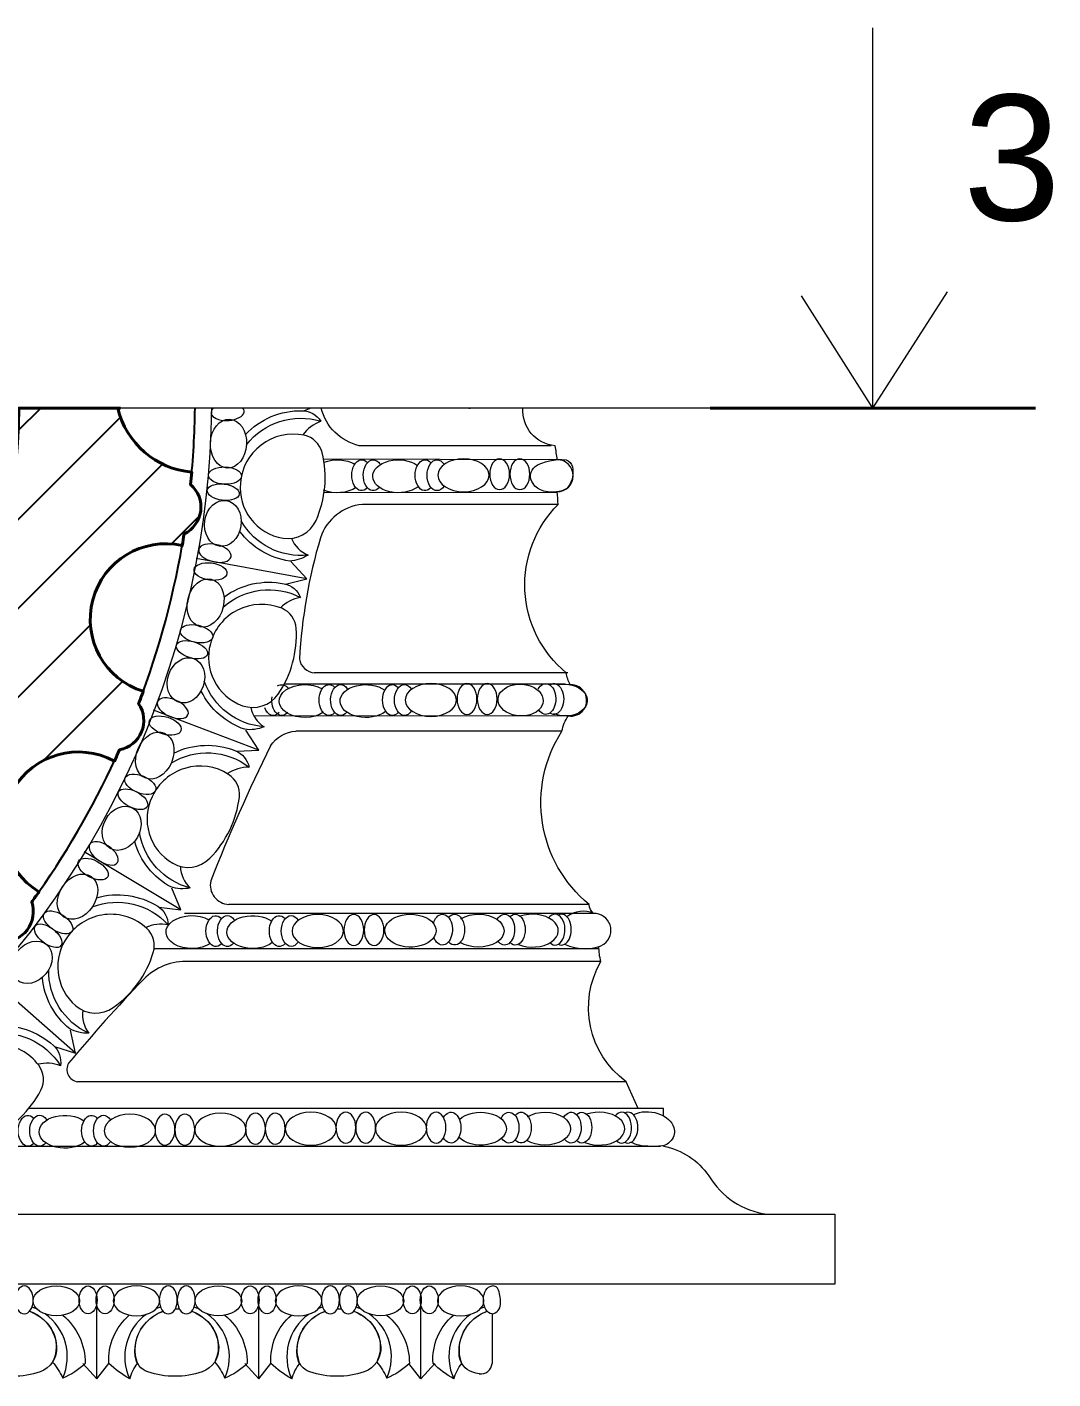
# Model space of a CAD drawing. Header units: millimetres. Extents: x 542654 to 551203, y 315718 to 321804.
# Drawn here: x 549267.4 to 549573.8, y 320401.6 to 320805.3 of the extents above; entities that cross this region are included whole.
import ezdxf

# ---------------------------------------------------------------- set-up
doc = ezdxf.new("R2010")
doc.units = ezdxf.units.MM
doc.linetypes.add('ACAD_ISO04W100', pattern=[30, 24, -3, 0, -3])
doc.layers.add('cad-block.com', color=250, linetype='Continuous')
doc.styles.get("Standard").update_dxf_attribs({"font": 'arial.ttf'})

msp = doc.modelspace()

# ---------------------------------------------------------------- hatches: boundary and pattern name
at = {"layer": 'cad-block.com', "true_color": 0x000000}
h = msp.add_hatch(dxfattribs=at)
h.set_pattern_fill('ANSI31', color=18, scale=150, style=0)
h.set_pattern_definition([(44.99999999999999, (-1130289.92819479, -83054.89975470159), (-13.25825214724777, 13.25825214724777), [])])
edge = h.paths.add_edge_path()
edge.add_line((549295.3502394432, 320691.5106262274), (549265.0349597755, 320691.5106262274))
edge.add_arc((549059.9646969392, 320694.8956410044), 205.098198492298, 269.99938147343465, 359.05432681606516, ccw=False)
edge.add_arc((549059.9602687354, 320694.8956410047), 205.0981984923021, 180, 270.00061852666295, ccw=False)
edge.add_arc((549059.9602687354, 320694.8956410051), 205.0981984919636, 89.99938147333711, 180.0000000000975, ccw=False)
edge.add_arc((549059.9646969378, 320694.8956410051), 205.0981984919529, 89.13139925986889, 90.00061852617512, ccw=False)
edge.add_line((549063.0738547991, 320899.9702717179), (549063.0738547991, 320930.2460656911))
edge.add_arc((549059.9602703311, 320952.5678236369), 22.5378633865556, 270, 277.94075400922486, ccw=False)
edge.add_arc((549059.9602703311, 320952.5678236369), 22.53786338653299, 182.5065500488923, 270, ccw=False)
edge.add_arc((549059.960270233, 320694.8956421185), 257.6721815134787, 95.01310009446473, 95.84570678451092)
edge.add_arc((549026.9769038995, 320945.4118236154), 8.902075436739691, 40.79360237167856, 154.2074251742295)
edge.add_arc((549059.9602026441, 320694.896052318), 257.6717657870512, 99.15532044960189, 99.93082050326147)
edge.add_arc((548993.5240947681, 320943.8049812905), 22.53786338807205, -162.6736691565967, 12.562441612312512, ccw=False)
edge.add_arc((549059.9602702291, 320694.8956415018), 257.6721821206606, 109.9579529468539, 110.8457065872288)
edge.add_arc((548963.2624264631, 320928.3389676984), 8.90207626530273, 55.79360504823717, 169.2074222942567)
edge.add_arc((549059.951445596, 320694.9151472888), 257.6507731298541, 114.1553052169651, 114.903976463756)
edge.add_arc((548931.3856592408, 320918.3526793521), 22.53786338786781, -147.23597142888912, 27.067224660372574, ccw=False)
edge.add_arc((549059.9602440856, 320694.8956778331), 257.6721373788566, 124.9273256208859, 125.845706625749)
edge.add_arc((548906.1377467347, 320895.357335625), 8.90207626544567, 70.79360505078945, 184.2074222946392)
edge.add_arc((549059.9603323663, 320694.8955654978), 257.6722803167949, 129.1553208344293, 129.9719295723273)
edge.add_arc((548877.8061282537, 320877.1449941859), 22.53786338803598, -132.50839783938852, 42.478457488995275, ccw=False)
edge.add_arc((549059.9603172013, 320694.895602719), 257.6722430915866, 139.9981299854052, 140.8457065329401)
edge.add_arc((548859.4958177847, 320848.7145703535), 8.90207626506134, 85.79360504758253, 199.2074222969938)
edge.add_arc((549059.9483936958, 320694.9041554375), 257.657569309404, 144.1553089525024, 144.9881878688959)
edge.add_arc((548837.1548503542, 320823.5095043951), 22.5378634081106, -118.52905506286521, 58.537889106907016, ccw=False)
edge.add_arc((549059.9602659917, 320694.8956431863), 257.6721776833925, 155.0206835545508, 155.8457065966128)
edge.add_arc((548826.5152099938, 320791.5892992553), 8.902076265433163, 100.7936050484336, 214.2074222933218)
edge.add_arc((549059.9602709402, 320694.895640933), 257.6721831218728, 159.1553207616352, 160.038397984689)
edge.add_arc((548811.0670050352, 320761.3439772318), 22.53786341597088, -102.59739950892299, 72.70155670909872, ccw=False)
edge.add_arc((549059.3028025426, 320695.0061855168), 257.0055016575831, 170.0647475199777, 170.846718208902)
edge.add_arc((548809.4434967518, 320727.8745152298), 8.902075714178846, 115.7936033535497, 229.2074239862133)
edge.add_arc((549059.9602722527, 320694.8956409743), 257.6721844003948, 174.1553206907866, 174.9868998939646)
edge.add_arc((548801.3098420047, 320692.9217979315), 24.56876146915646, 4.608082949052516, 85.41516163115381, ccw=False)
edge.add_arc((548801.3098420047, 320696.8694840778), 24.56876146916632, 274.58483836883, 355.3919170507445, ccw=False)
edge.add_arc((549059.9602722527, 320694.8956410349), 257.6721844003947, 185.0131001060354, 185.8446793092134)
edge.add_arc((548809.4434967518, 320661.9167667794), 8.902075714209039, 130.7925760137867, 244.2063966464503)
edge.add_arc((549059.3028025426, 320694.7850964924), 257.0055016575824, 189.1532817910979, 189.9352524800223)
edge.add_arc((548811.0670050352, 320628.4473047774), 22.5378634160599, -72.70155670909872, 102.59739950892288, ccw=False)
edge.add_arc((549059.9602709402, 320694.8956410762), 257.6721831218734, 199.961602015311, 200.8446792383648)
edge.add_arc((548826.5152099938, 320598.2019827539), 8.902076265382094, 145.7925777066781, 259.2063949515664)
edge.add_arc((549059.9602659917, 320694.8956388229), 257.6721776833921, 204.1542934033872, 204.9793164454492)
edge.add_arc((548837.1548503542, 320566.2817776141), 22.53786340817902, -58.537889106907016, 118.5290550628653, ccw=False)
edge.add_arc((549059.9483936958, 320694.8871265717), 257.6575693094043, 215.0118121311041, 215.8446910474976)
edge.add_arc((548859.4958177847, 320541.0767116557), 8.902076264964093, 160.7925777030062, 274.2063949524175)
edge.add_arc((549059.9603172013, 320694.8956792902), 257.6722430915839, 219.1542934670599, 220.0018700145948)
edge.add_arc((548877.8061282537, 320512.6462878233), 22.53786338803818, -42.47845748899522, 132.5083978393885, ccw=False)
edge.add_arc((549059.9603323663, 320694.8957165114), 257.672280316796, 230.0280704276727, 230.8446791655706)
edge.add_arc((548906.1377467347, 320494.4339463842), 8.902076265361798, 175.7925777053608, 289.2063949492106)
edge.add_arc((549059.9602440856, 320694.8956041761), 257.6721373788604, 234.154293374251, 235.072674379114)
edge.add_arc((548931.3856592408, 320471.4386026571), 22.53786338804687, -27.067224660372517, 147.2359714288891, ccw=False)
edge.add_arc((549059.951445596, 320694.8761347205), 257.6507731298516, 245.096023536244, 245.8446947830348)
edge.add_arc((548963.2624264631, 320461.4523143108), 8.902076265412523, 190.7925777057433, 304.2063949517628)
edge.add_arc((549059.9602702291, 320694.8956405075), 257.6721821206631, 249.1542934127712, 250.0420470531461)
edge.add_arc((548993.5240947681, 320445.9863007187), 22.53786338800109, -12.562441612312512, 162.6736691565967, ccw=False)
edge.add_arc((549059.9602026441, 320694.8952296912), 257.6717657870494, 260.0691794967385, 260.8446795503981)
edge.add_arc((549026.9769038995, 320444.3794583938), 8.902075436528206, 205.7925748257705, 319.2063976283214)
edge.add_arc((549059.960270233, 320694.8956398907), 257.6721815134792, 264.154293215489, 264.9868999055353)
edge.add_arc((549059.9602703311, 320437.2234583723), 22.53786338656067, 90, 177.4934499511077, ccw=False)
edge.add_arc((549059.9602703311, 320437.2234583723), 22.53786338653299, 2.5065500488922225, 90, ccw=False)
edge.add_arc((549059.9602704293, 320694.8956398907), 257.6721815134787, 275.0131000944647, 275.8457067845109)
edge.add_arc((549092.9436367628, 320444.3794583938), 8.902075436739691, 220.7936023716786, 334.2074251742295)
edge.add_arc((549059.9603380181, 320694.8952296912), 257.6717657870512, 279.1553204496019, 279.9308205032615)
edge.add_arc((549126.3964458941, 320445.9863007187), 22.53786338807205, 17.32633084340341, 192.5624416123124, ccw=False)
edge.add_arc((549059.9602704331, 320694.8956405075), 257.6721821206606, 289.9579529468539, 290.8457065872288)
edge.add_arc((549156.6581141992, 320461.4523143108), 8.90207626530273, 235.7936050482372, 349.2074222942567)
edge.add_arc((549059.9690950663, 320694.8761347205), 257.6507731298541, 294.1553052169652, 294.903976463756)
edge.add_arc((549188.5348814215, 320471.4386026571), 22.53786338786781, 32.764028571110885, 207.0672246603726, ccw=False)
edge.add_arc((549059.9602965766, 320694.8956041761), 257.6721373788566, 304.927325620886, 305.845706625749)
edge.add_arc((549213.7827939276, 320494.4339463842), 8.90207626544567, 250.7936050507894, 364.2074222946392)
edge.add_arc((549059.960208296, 320694.8957165114), 257.6722803167949, 309.1553208344293, 309.9719295723273)
edge.add_arc((549242.1144124086, 320512.6462878233), 22.53786338803598, 47.49160216061148, 222.4784574889952, ccw=False)
edge.add_arc((549059.9602234609, 320694.8956792902), 257.6722430915866, 319.9981299854052, 320.8457065329401)
edge.add_arc((549260.4247228776, 320541.0767116557), 8.90207626506134, 265.7936050475825, 379.2074222969937)
edge.add_arc((549059.9721469665, 320694.8871265717), 257.657569309404, 324.1553089525024, 324.9881878688959)
edge.add_arc((549282.7656903081, 320566.2817776141), 22.5378634081106, 61.470944937134675, 238.53788910690702, ccw=False)
edge.add_arc((549059.9602746705, 320694.8956388229), 257.6721776833925, 335.0206835545508, 335.8457065966128)
edge.add_arc((549293.4053306684, 320598.2019827539), 8.902076265433163, 280.7936050484336, 394.2074222933219)
edge.add_arc((549059.960269722, 320694.8956410762), 257.6721831218728, 339.1553207616352, 340.038397984689)
edge.add_arc((549308.853535627, 320628.4473047774), 22.53786341597088, 77.40260049107712, 252.7015567090987, ccw=False)
edge.add_arc((549060.6177381197, 320694.7850964924), 257.0055016575831, 350.0647475199777, 350.8467182089021)
edge.add_arc((549310.4770439104, 320661.9167667794), 8.902075714178846, 295.7936033535498, 409.2074239862133)
edge.add_arc((549059.9602684096, 320694.8956410349), 257.6721844003948, 354.1553206907866, 354.9868998939645)
edge.add_arc((549318.7087217714, 320697.0672663772), 24.77388174687306, 192.9613831981066, 265.2257478343733, ccw=False)

# ---------------------------------------------------------------- linework, layer by layer
at = {"layer": 'cad-block.com', "color": 18, "lineweight": 15, "true_color": 0x000000}
for points in [[(549519.9633866485, 320691.5106262274), (549519.9633866485, 320805.0584858769)], [(549519.9633866485, 320691.5106262274), (549542.2775069926, 320726.1489856887)], [(549519.9633866485, 320691.5106262274), (549498.7041078606, 320724.9634898153)], [(549415.5351162676, 320691.5106262274), (549295.3502394432, 320691.5106262274)], [(549350.0645962204, 320690.676406049), (549351.9603012007, 320691.5106262274)], [(549423.9770672482, 320680.2484747449), (549366.64328775, 320680.2484747449)], [(549425.7703595267, 320676.0842491368), (549355.9804109955, 320676.1881305331)], [(549425.7317394863, 320666.2024878346), (549356.1427419686, 320666.2591325797)], [(549426.0263792627, 320662.7192302312), (549367.5882175674, 320662.7192302312)], [(549344.6491268364, 320638.944083005), (549351.0359732006, 320640.4734878613), (549317.9632966683, 320646.5381084246)], [(549351.0359732006, 320640.4734878613), (549346.1974032068, 320645.6339113142)], [(549428.2203529127, 320609.0637848692), (549344.080248943, 320609.0637848706)], [(549428.8995439145, 320612.4327669659), (549353.3178039549, 320612.4327669659)], [(549330.0835233105, 320589.010089075), (549336.6408162079, 320589.3745003117), (549305.1825110094, 320601.2470143501)], [(549429.0356288266, 320599.5863187768), (549335.2009694239, 320599.5159721303)], [(549336.6408162079, 320589.3745003117), (549332.8014332122, 320595.3159536694)], [(549427.1638096988, 320595.0320348198), (549347.7278736223, 320595.0320348198)], [(549306.8359361234, 320542.4793439035), (549313.3529187664, 320541.6670490446), (549284.5200807141, 320558.9658641911)], [(549313.3529187664, 320541.6670490446), (549310.6361236962, 320548.19856911)], [(549436.590706341, 320540.5971200776), (549314.4333527848, 320540.5971200776)], [(549435.3138274688, 320543.2700024022), (549327.698954048, 320543.2700023994)], [(549438.2180082346, 320530.0858680194), (549305.3945237047, 320530.0871581564)], [(549275.6535618575, 320500.8473839344), (549281.9207730603, 320498.8844908032), (549256.6401132939, 320521.0536089044)], [(549281.9207730603, 320498.8844908032), (549280.4138859463, 320505.7961491456)], [(549457.5107186297, 320480.1250175413), (549457.5107186297, 320482.355269424), (549449.927720488, 320482.355269424), (549446.3347314284, 320490.3782950717), (549282.534464424, 320490.3782950717)], [(549449.927720488, 320482.355269424), (549267.9738622414, 320482.355269424)], [(549247.3388259506, 320471.1388223905), (549456.5712479465, 320471.1388223905)], [(549508.6105861551, 320429.9494813856), (549217.6505296659, 320429.9494813856), (549217.6505296659, 320450.8267783013), (549508.6105861551, 320450.8267783013), (549508.6105861551, 320429.9494813856)], [(549288.296021547, 320401.6164567716), (549288.296021547, 320427.1134029481)], [(549336.6849161336, 320401.6164567716), (549336.6849161336, 320427.1134029481)], [(549385.0738107206, 320401.6164567716), (549385.0738107206, 320422.989059923)], [(549406.283675322, 320421.0487427901), (549406.283675322, 320406.2639512427), (549406.283675322, 320406.2639512427)], [(549288.296021547, 320401.6164567716), (549284.1272484142, 320406.2639512427)], [(549288.296021547, 320401.6164567716), (549291.8862526497, 320406.2639512427)], [(549336.6849161336, 320401.6164567716), (549332.5161430008, 320406.2639512427)], [(549336.6849161336, 320401.6164567716), (549340.2751472363, 320406.2639512427)], [(549385.0738107206, 320401.6164567716), (549381.4835796179, 320406.2639512427)], [(549385.0738107206, 320401.6164567716), (549389.2425838534, 320406.2639512427)]]:
    msp.add_lwpolyline(points, dxfattribs=at)
at = {"layer": 'cad-block.com', "color": 18, "linetype": 'ACAD_ISO04W100', "lineweight": 15, "ltscale": 5, "true_color": 0x000000}
msp.add_lwpolyline([(549534.605304532, 320691.5106262274), (548667.7960479524, 320691.5106262274), (548667.7960479524, 320691.5106262274), (548667.7960479524, 320691.5106262274)], dxfattribs=at)
at = {"layer": 'cad-block.com', "color": 18, "lineweight": 40, "true_color": 0x000000}
for points in [[(549295.3502394432, 320691.5106262274), (549265.0349597755, 320691.5106262274, -0.4093906995668117), (549059.9624828375, 320489.7974425243, -0.4142167242541547)], [(549104.3981491209, 320441.0842373599, -0.9592680278618435), (549147.9116320296, 320452.6983832312, 0.003873575366401809), (549151.6535833566, 320454.0901384857, 0.5396485666941866), (549165.4027262356, 320459.7853643511, 0.003266706187878643), (549168.465517013, 320461.1830725232, -0.9514820255522861), (549207.4871179842, 320483.6356521105, 0.004007214529428363), (549210.8542596556, 320486.027362723, 0.539648566677763), (549222.6608789312, 320495.0870685041, 0.00356314287331035), (549225.4920327624, 320497.4261767528, -0.9571818337928022), (549257.3432075529, 320529.2607118141, 0.003698267214772418), (549259.7717599464, 320532.198614943, 0.5396485667132956), (549268.8312540266, 320544.0053966622, 0.003634135838858413), (549271.0023993964, 320547.057306908, -0.9747263286390225), (549293.5298719739, 320586.0829816196, 0.003599857672234923), (549295.0724374233, 320589.4574006082, 0.5396485666878128), (549300.7674167587, 320603.2066456031, 0.003853170341983755), (549302.1519259791, 320606.9288541946, -0.959794712730283), (549313.7690199082, 320650.4426065858, 0.00341200403444804), (549314.3506093039, 320653.9016284048, 0.5396485857745816), (549316.2929703814, 320668.6563477237, 0.003628464695342912), (549316.6467909379, 320672.379341028, -0.3261954623972377), (549294.5660424039, 320691.5106262274)]]:
    msp.add_lwpolyline(points, format="xyb", dxfattribs=at)
at = {"layer": 'cad-block.com', "color": 18, "lineweight": 15, "true_color": 0x000000}
for points in [[(549332.6537836175, 320683.5746390194, -0.2130945807377177), (549349.6125701341, 320690.7017053988, -0.2533180050321516), (549355.1450734176, 320687.5467807239)], [(549366.64328775, 320680.2484747449, -0.2818857174382907), (549355.2762259212, 320691.5106262274, -2.377240059838841)], [(549435.3138274688, 320543.2700024022, -0.3816580561580823), (549427.1638096988, 320595.0320348198), (549427.1638096988, 320595.0320348198, -0.1086699722801379), (549429.0356288266, 320599.5863187768, 1.118773650455689), (549429.6379814199, 320608.8954319426, -0.08483769433549433), (549428.4612057558, 320612.4327669659), (549428.4612057558, 320612.4327669659, -0.443027194954755), (549426.0263792627, 320662.7192302312), (549426.0263792627, 320662.7192302312), (549426.0263792627, 320662.7192302312, 0.0310806410190823), (549425.6895941823, 320666.4880530367, 0.9984661939880164), (549425.7703595267, 320676.0842491368, 0.01380866702426838), (549425.1223983646, 320680.2484747449), (549425.1223983646, 320680.2484747449, -0.4091826503029913), (549415.5351162676, 320691.5106262274, 1.170105240057414)], [(549332.9593720031, 320680.5185024983, -0.311690360007664), (549355.1450734176, 320687.5467807239, 0.1486403219882209), (549349.7927796365, 320683.4507989453)], [(549331.1478095313, 320669.0756916225, 0.1868931219809899), (549334.1905833796, 320658.4846975643, 0.192304486639795), (549343.8874855757, 320652.6517792985, 0.3399529294739398), (549353.7309887133, 320657.9506340188, 0.1674493087802602), (549355.553472191, 320678.2000839201, 0.2879766260579993), (549350.1990200467, 320683.3709330776, 0.2180784738168152), (549337.3185745877, 320680.4600676357, 0.2143948941150089), (549331.1478095313, 320669.0756916225, 258.9759845790608)], [(549418.5242501622, 320668.9811376178, -0.3998653303753197), (549419.1375057955, 320674.0656131406, -2.51412446419056)], [(549428.387661333, 320676.0808043087, -0.2637970237700542), (549430.2876968473, 320673.9792145671, -0.2152575395899176), (549429.0481652019, 320668.0121115016, -0.2090384328381793), (549426.8346124351, 320666.7157631831, -1.101048569992716)], [(549367.5882175674, 320662.7192302312, 0.2961021755097418), (549355.0675844896, 320652.7895277764, 0.05874983660589475), (549348.7938082593, 320616.546135776, 0.3529302373000781), (549353.3178039549, 320612.4327669659, 0.7353512282530282)], [(549346.3809401292, 320652.5890226483, 0.2058573888676325), (549351.3762925523, 320647.6093322042, -0.298490108731957), (549331.3674858111, 320657.7936724828, -0.298490108731957)], [(549351.3762925523, 320647.6093322042, -0.1340135458429711), (549345.8133095641, 320645.8272513368, -0.1987600577535222), (549331.0066154312, 320654.6881465752, -0.1987600577535222)], [(549326.2500436865, 320635.0652649284, -0.2130945807377177), (549344.2088823683, 320639.0496881593, -0.2533180050321516), (549349.0891424948, 320634.9575978134)], [(549326.0050268937, 320632.0036768651, -0.311690360007664), (549349.0891424948, 320634.9575978134, 0.1486403219882209), (549343.0914964891, 320631.8831291034)], [(549322.1793841979, 320621.068223636, 0.1868931219809899), (549323.2821644075, 320610.1041229603, 0.192304486639795), (549331.7817256227, 320602.633493346, 0.3399529294739398), (549342.41318666, 320606.0895679372, 0.1674493087802602), (549347.8220609743, 320625.688183857, 0.2879766260579993), (549343.4769478475, 320631.7320096882, 0.2180784738168152), (549330.2837413513, 320631.1678153969, 0.2143948941150089), (549322.1793841979, 320621.068223636, 258.9759845790608)], [(549334.2239037033, 320602.1265217194, 0.2058573888676325), (549338.2498206954, 320596.3349023311, -0.298490108731957), (549320.3810478853, 320609.9282864736, -0.298490108731957)], [(549338.2498206954, 320596.3349023311, -0.1340135458429711), (549332.4580343056, 320595.5747692038, -0.1987600577535222), (549319.4714637778, 320606.9371035372, -0.1987600577535222)], [(549409.1892105436, 320601.8711623147, -0.4547529776031095), (549409.3943727468, 320607.2019363323, -2.51412446419056)], [(549340.1451334659, 320590.6775996176, -0.2331921957978018), (549347.7278736223, 320595.0320348198, -25.28070873986386)], [(549311.2875312846, 320588.4788883532, -0.2130945807377177), (549329.6692102805, 320589.1926057947, -0.2533180050321516), (549333.7403716736, 320584.294872932)], [(549340.1451334659, 320590.6775996176, 0.02044942641641407), (549322.3068617654, 320550.3162159937, -0.3290910338467976)], [(549310.4997843549, 320585.5102507079, -0.311690360007664), (549333.7403716736, 320584.294872932, 0.1486403219882209), (549327.2901427211, 320582.3407332458)], [(549304.7830207399, 320575.4336295932, 0.1868931219809899), (549303.9103630465, 320564.448817517, 0.192304486639795), (549310.9394003896, 320555.5805887336, 0.3399529294739398), (549322.0171154221, 320557.0828021134, 0.1674493087802602), (549330.8385349014, 320575.4006684127, 0.2879766260579993), (549327.6424163037, 320582.1232173851, 0.2180784738168152), (549314.5604892826, 320583.9238279106, 0.2143948941150089), (549304.7830207399, 320575.4336295932, 258.9759845790608)], [(549313.2518083847, 320554.6456966161, 0.2058573888676325), (549316.1788936603, 320548.2282956986, -0.298490108731957), (549301.0244718434, 320564.7938211498, -0.298490108731957)], [(549316.1788936603, 320548.2282956986, -0.1340135458429711), (549310.3444566502, 320548.514541616, -0.1987600577535222), (549299.5954087896, 320562.0131202688, -0.1987600577535222)], [(549322.3068617654, 320550.3162159937, 0.4666122345085706), (549327.698954048, 320543.2700023994, 1.097064297607932)], [(549288.2471538711, 320545.3128337677, -0.2130945807377177), (549306.4608708937, 320542.7329059558, -0.2533180050321516), (549309.5920830768, 320537.1869477372)], [(549286.9419956395, 320542.5325609979, -0.311690360007664), (549309.5920830768, 320537.1869477372, 0.1486403219882209), (549302.8965868419, 320536.415944733)], [(549439.6990347693, 320531.458925275, 0.7383059918544953), (549436.5907063417, 320540.5971200776, -0.1906285864019468), (549435.3138274688, 320543.2700024022, -2.487085878520121)], [(549279.5178525903, 320533.6386428869, 0.1868931219809899), (549276.6978049317, 320522.9861803081, 0.192304486639795), (549282.030399359, 320513.0053845302, 0.3399529294739398), (549293.1983215094, 320512.5054543254, 0.1674493087802602), (549305.1487584746, 320528.953819705, 0.2879766260579993), (549303.2043602876, 320536.1390235627, 0.2180784738168152), (549290.654176639, 320540.2465658032, 0.2143948941150089), (549279.5178525903, 320533.6386428869, 258.9759845790608)], [(549375.4012789034, 320532.8963099185, -0.4547529776031095), (549375.6064411065, 320538.2270839348, -2.51412446419056)], [(549388.8070102357, 320537.6174378836, -0.03395448363467643), (549389.1140820592, 320538.5228496602)], [(549389.38067656, 320532.5335874635, -0.03818781124114565), (549388.9546744932, 320533.5205088144, -0.03818781124114565)], [(549438.808573236, 320526.2542296223, -0.07646684487189968), (549438.2178211876, 320530.7340705835), (549438.2178211876, 320530.7340705835, -0.1779246047453647), (549438.2178211876, 320530.7340705835, -0.1818799146111209)], [(549315.7508444946, 320526.2542296223, 0.2118368110360308), (549302.1941003865, 320520.9276269712, 0.01575862317992984), (549279.8343964313, 320495.9080098703, 0.5296647910521556), (549282.534464424, 320490.3782950717, 0.3330694099881115)], [(549446.3347314284, 320490.3782950717, -0.384047465435532), (549438.808573236, 320526.2542296223), (549315.7508444946, 320526.2542296223)], [(549285.8728892027, 320504.8356982193, -0.1340135458429711), (549280.1833251778, 320506.1591230033, -0.1987600577535222), (549272.0172832275, 320521.3600905522, -0.1987600577535222)], [(549284.1387145717, 320511.6726201212, 0.2058573888676325), (549285.8728892027, 320504.8356982193, -0.298490108731957), (549273.9198939647, 320523.8409353642, -0.298490108731957)], [(549256.0888274607, 320504.4519460442, -0.311690360007664), (549277.4204225693, 320495.1479097077, 0.1486403219882209), (549270.6948578119, 320495.5848240562)], [(549257.8694481358, 320506.9544936878, -0.2130945807377177), (549275.3297993322, 320501.1638416199, -0.2533180050321516), (549277.4204225693, 320495.1479097077)], [(549247.1959230441, 320497.0265887862, 0.1868931219809899), (549242.5191240708, 320487.0488546186, 0.192304486639795), (549245.983881611, 320476.2762828305, 0.3399529294739398), (549256.8830646726, 320473.7902772108, 0.1674493087802602), (549271.5784222466, 320487.840477676, 0.2879766260579993), (549270.9482390267, 320495.2573980538, 0.2180784738168152), (549259.3331719815, 320501.5398522232, 0.2143948941150089), (549247.1959230441, 320497.0265887862, 258.9759845790608)], [(549452.0910585306, 320481.3821021531, -0.1930345194601424), (549459.0132635543, 320479.0764323839, -0.1383226816871207), (549460.5914803046, 320476.7345079149, -0.9207301055114578)], [(549460.5914803046, 320476.7345079149, -0.5128778145882591), (549456.1029756448, 320471.1388223905, -0.7043836826409883)], [(549457.5107186297, 320471.1388223905, -0.1931018372371829), (549471.0508719734, 320462.2641393447, 0.2297980446139392), (549488.4179732592, 320450.8267783013, -17.78698714479806)], [(549406.283675322, 320421.0487427901, 0.3628672642387234), (549408.8115143058, 320423.8204969632, 0.0874657212091642), (549408.2425582542, 320428.1299765094, 0.3622757793634983), (549406.283675322, 320429.3852996391, 187.1953165477524)], [(549312.4523334053, 320423.8934652524, 0.005183255929018945), (549312.1286011117, 320423.8944072275, 0.005183255929018945)], [(549360.8412279922, 320423.8934652524, 0.005183255929018945), (549360.5174956986, 320423.8944072275, 0.005183255929018945)], [(549268.1184062948, 320421.8837149062, -0.1015510039931717), (549272.3354301323, 320419.3751371035, -0.192304486639795), (549276.287600565, 320411.2305578364, -0.3399529294739398), (549271.3596902392, 320403.7674455054, -0.1674493087802602), (549255.0946520559, 320403.7674455054, -0.2879766260579993), (549251.358601297, 320408.4045719382, -0.2180784738168152), (549254.6015944043, 320418.458703623, -0.122255654063694), (549259.673584964, 320421.8256824602, -0.122255654063694)], [(549268.1940146988, 320421.8388798603, -0.09637943234446558), (549272.3354301323, 320419.3751371035)], [(549270.4288283174, 320422.4441438385, 0.02687425067792056), (549268.8716020893, 320423.0674396807, 0.02687425067792056)], [(549272.3354301323, 320419.3751371035, -0.3463907237082941), (549275.0921988515, 320406.6613728966, -0.07799127761777704), (549278.0914648867, 320401.8630137921, 0.3599771877418305), (549272.8289571768, 320421.0593461183, 0.3599771877418305)], [(549278.1052444673, 320420.6565309291, -0.2233890258847), (549284.8298442916, 320406.2639512427, -0.09981037998795982), (549278.0914648867, 320401.8630137921)], [(549298.1069891865, 320401.6514383664, -0.06194991254678206), (549291.8862526497, 320406.2639512427, -0.2351727207105145), (549297.9839432017, 320420.7052539054, -0.2351727207105145)], [(549303.0567761099, 320420.9053325339, 0.3593992150704539), (549298.1069891865, 320401.6514383664, -0.09536257170912249), (549300.4574138734, 320406.2639512427, -0.3067511904261777), (549303.7301842446, 320419.202014216, -0.1015884823125673), (549308.0646667723, 320421.8399883824, -0.1015884823125673)], [(549316.5073008818, 320421.8837149062, -0.1015510039931717), (549320.7243247193, 320419.3751371035, -0.192304486639795), (549324.6764951516, 320411.2305578364, -0.3399529294739398), (549319.7485848261, 320403.7674455054, -0.1674493087802602), (549303.4835466428, 320403.7674455054, -0.2879766260579993), (549299.747495884, 320408.4045719382, -0.2180784738168152), (549302.9904889909, 320418.458703623, -0.122255654063694), (549308.062479551, 320421.8256824602, -0.122255654063694)], [(549307.3132654413, 320423.0955620905, 0.02179197354712385), (549306.0423832799, 320422.6100495037, 0.02179197354712385)], [(549311.6493586907, 320422.5621641128, -0.02532101758750352), (549312.9263151308, 320422.5656511032)], [(549311.6966338868, 320422.5457259992, -0.01597784151971372), (549312.503840173, 320422.5590522404)], [(549312.503840173, 320422.5590522404, -0.008494909471157356), (549312.9184415422, 320422.5520077299, -0.008494909471157356)], [(549316.5829092858, 320421.8388798603, -0.09637943234446558), (549320.7243247193, 320419.3751371035)], [(549318.8177229044, 320422.4441438385, 0.02687425067792056), (549317.2604966759, 320423.0674396807, 0.02687425067792056)], [(549320.7243247193, 320419.3751371035, -0.3463907237082941), (549323.4810934385, 320406.6613728966, -0.07799127761777704), (549326.4803594733, 320401.8630137921, 0.3599771877418305), (549321.2178517634, 320421.0593461183, 0.3599771877418305)], [(549326.4941390542, 320420.6565309291, -0.2233890258847), (549333.2187388781, 320406.2639512427, -0.09981037998795982), (549326.4803594733, 320401.8630137921)], [(549346.4958837734, 320401.6514383664, -0.06194991254678206), (549340.2751472363, 320406.2639512427, -0.2351727207105145), (549346.3728377887, 320420.7052539054, -0.2351727207105145)], [(549351.4456706964, 320420.9053325339, 0.3593992150704539), (549346.4958837734, 320401.6514383664, -0.09536257170912249), (549348.8463084603, 320406.2639512427, -0.3067511904261777), (549352.1190788315, 320419.202014216, -0.1015884823125673), (549356.4535613589, 320421.8399883824, -0.1015884823125673)], [(549364.8961954684, 320421.8837149062, -0.1015510039931717), (549369.1132193059, 320419.3751371035, -0.192304486639795), (549373.0653897385, 320411.2305578364, -0.3399529294739398), (549368.1374794127, 320403.7674455054, -0.1674493087802602), (549351.8724412298, 320403.7674455054, -0.2879766260579993), (549348.1363904709, 320408.4045719382, -0.2180784738168152), (549351.3793835778, 320418.458703623, -0.122255654063694), (549356.4513741379, 320421.8256824602, -0.122255654063694)], [(549355.7021600279, 320423.0955620905, 0.02179197354712385), (549354.4312778668, 320422.6100495037, 0.02179197354712385)], [(549360.0382532777, 320422.5621641128, -0.02532101758750352), (549361.3152097177, 320422.5656511032)], [(549360.0855284737, 320422.5457259992, -0.01597784151971372), (549360.8927347596, 320422.5590522404)], [(549360.8927347596, 320422.5590522404, -0.008494909471157356), (549361.3073361291, 320422.5520077299, -0.008494909471157356)], [(549364.9718038727, 320421.8388798603, -0.09637943234446558), (549369.1132193059, 320419.3751371035)], [(549367.2066174913, 320422.4441438385, 0.02687425067792056), (549365.6493912628, 320423.0674396807, 0.02687425067792056)], [(549369.1132193059, 320419.3751371035, -0.3463907237082941), (549371.869988025, 320406.6613728966, -0.07799127761777704), (549374.8692540602, 320401.8630137921, 0.3599771877418305), (549369.6067463503, 320421.0593461183, 0.3599771877418305)], [(549374.8830336408, 320420.6565309291, -0.2233890258847), (549381.6076334651, 320406.2639512427, -0.09981037998795982), (549374.8692540602, 320401.8630137921)], [(549394.88477836, 320401.6514383664, -0.06194991254678206), (549388.6640418232, 320406.2639512427, -0.2351727207105145), (549394.7617323756, 320420.7052539054, -0.2351727207105145)], [(549399.8345652834, 320420.9053325339, 0.3593992150704539), (549394.88477836, 320401.6514383664, -0.09536257170912249), (549397.2352030473, 320406.2639512427, -0.3067511904261777), (549400.5079734181, 320419.202014216, -0.1015884823125673), (549404.8424559458, 320421.8399883824, -0.1015884823125673)], [(549402.5831229219, 320403.1109510556, -0.03981958660834672), (549400.2613358164, 320403.7674455054, -0.2879766260579993), (549396.5252850575, 320408.4045719382, -0.2180784738168152), (549399.7682781648, 320418.458703623, -0.122255654063694), (549404.8402687245, 320421.8256824602)], [(549404.0910546149, 320423.0955620905, 0.02179197354712385), (549402.8201724534, 320422.6100495037, 0.02179197354712385)], [(549402.4388826401, 320403.1263070068, 0.4297272596271625), (549406.283675322, 320406.2639512427, -0.892323702684999)]]:
    msp.add_lwpolyline(points, format="xyb", dxfattribs=at)
at = {"layer": 'cad-block.com', "color": 18, "lineweight": 40, "true_color": 0x000000}
msp.add_lwpolyline([(549568.538505173, 320691.5106262274), (549471.3882681238, 320691.5106262274)], dxfattribs=at)
at = {"layer": 'cad-block.com', "color": 18, "lineweight": 15, "true_color": 0x000000}
msp.add_arc((549059.9602687358, 320694.8956410047), 262.6993663349334, 89.32089854469706, 359.2616943487067, dxfattribs=at)
at = {"layer": 'cad-block.com', "color": 18, "true_color": 0x000000}
for start, end in [(354.155161629892, 359.2472774273082), (339.1549530293353, 350.8456036472062), (324.9875821817038, 335.8453060555513)]:
    msp.add_arc((549059.9646969392, 320694.8956410046), 257.6681566445988, start, end, dxfattribs=at)
at = {"layer": 'cad-block.com', "color": 18, "lineweight": 15, "true_color": 0x000000}
for centre, major_axis, ratio, start_param, end_param in [((549327.341432603, 320690.3550513231), (4.936796864127121, 0.2683660449483672), 0.5228607457800631, 2.576511823495391, 6.641076152361284), ((549418.3955001247, 320535.4600251376), (7.67027471889829, -1.039304896930485e-11), 0.6399669981577554, 4.127125104783246, 8.36177789249384), ((549425.1086330224, 320535.7683304668), (-6.232440096139425e-12, -4.600417357490239), 0.6447306791566823, 5.715893499328421, 10.12462297563255), ((549426.9967814673, 320535.7683304668), (-6.232440096139425e-12, -4.600417357490239), 0.6447306791566823, 5.959254320761372, 9.748708947187595), ((549432.7666113462, 320535.3807215531), (-6.664797081906948, -2.105980412225275), 0.8218187204837072, 3.86952769544826, 5.10649902028088), ((549432.7666113462, 320535.3807215531), (-8.82908765207414, 1.286098612968267), 0.5825058094865789, 1.075393351544226, 2.553904846212383), ((549438.2701016207, 320476.3439843369), (7.67027471889829, -1.039304896930485e-11), 0.6399669981577554, 4.127125104783246, 8.36177789249384), ((549444.9832345184, 320476.6522896661), (-6.232440096139425e-12, -4.600417357490239), 0.6447306791566823, 5.715893499328421, 10.12462297563255), ((549446.8713829634, 320476.6522896661), (-6.232440096139425e-12, -4.600417357490239), 0.6447306791566823, 5.959254320761372, 9.748708947187595), ((549452.6412128422, 320476.264680751), (7.67027471889829, -1.039304896930485e-11), 0.6591248277249389, 1.641043743501993, 2.143604925031366), ((549452.6412128422, 320476.264680751), (7.67027471889829, -1.039304896930485e-11), 0.6591248277249389, 4.026792100670979, 4.740004896629808)]:
    msp.add_ellipse(centre, major_axis=major_axis, ratio=ratio, start_param=start_param, end_param=end_param, dxfattribs=at)
for centre, major_axis, ratio in [((549327.5785373314, 320680.8855793842), (0.35652881016829, 7.288242420336734), 0.7390598381815084), ((549326.5562516731, 320671.3253251308), (4.941322236004122, -0.1652820973602794), 0.522860745780063), ((549326.042602484, 320666.3827879278), (4.790683108866562, -0.5619523162872738), 0.5076449431615205), ((549325.9262526581, 320657.0686502511), (1.031956197031823, 6.822821597636667), 0.7871460497677623), ((549322.2337537045, 320642.685270117), (4.905379115170973, -0.6174458261102971), 0.522860745780063), ((549320.7762085578, 320633.3256398033), (1.65216518062747, 7.107456688999097), 0.7390598381815084), ((549318.0633021374, 320624.1015589231), (4.832400896734338, -1.044933100718771), 0.5228607457800631), ((549316.6753834068, 320619.3301659308), (4.613354399792322, -1.408331011260077), 0.5076449431615205), ((549314.8977998688, 320610.1864853402), (2.233634074636405, 6.528913153534277), 0.7871460497677624), ((549308.6963891998, 320596.6935731934), (4.716298445293851, -1.483412480281658), 0.5228607457800631), ((549305.5910408786, 320587.7446107248), (2.894699602775245, 6.698231451642188), 0.7390598381815091), ((549301.2747087405, 320579.1531727648), (4.568162216530816, -1.890999094446343), 0.5228607457800631), ((549299.0571293182, 320574.7062804795), (4.287748684428116, -2.209444788752364), 0.5076449431615205), ((549295.6754450665, 320566.0269423964), (3.363521115241933, 6.025160068669662), 0.7871460497677631), ((549287.1644411223, 320553.8581715285), (4.375632062801699, -2.301701036780913), 0.5228607457800631), ((549282.5110980759, 320545.6075039211), (4.044195997923056, 6.073719544106305), 0.7390598381815086), ((549276.7300706872, 320537.9248447677), (4.157099043991597, -2.67628682135917), 0.5228607457800631), ((549273.7541054006, 320533.9453799662), (3.82433119837502, -2.939545192796923), 0.5076449431615205), ((549268.877010549, 320526.0093454549), (4.385301819689194, 5.327753381679784), 0.7871460497677621), ((549276.1928771463, 320424.9373791933), (6.957165277912281, 7.139644304349533e-12), 0.6399669981577555), ((549285.6807409013, 320425.2170212146), (4.281233470519926e-12, -4.172714156453728), 0.6447306791566824), ((549290.7494683089, 320425.2170212146), (4.281233470519926e-12, -4.172714156453728), 0.6447306791566824), ((549324.5817717332, 320424.9373791933), (6.957165277912281, 7.139644304349533e-12), 0.6399669981577555), ((549334.0696354879, 320425.2170212146), (4.281233470519926e-12, -4.172714156453728), 0.6447306791566824), ((549339.1383628958, 320425.2170212146), (4.281233470519926e-12, -4.172714156453728), 0.6447306791566824), ((549372.9706663198, 320424.9373791933), (6.957165277912281, 7.139644304349533e-12), 0.6399669981577555), ((549382.4585300748, 320425.2170212146), (4.281233470519926e-12, -4.172714156453728), 0.6447306791566824), ((549387.5272574828, 320425.2170212146), (4.281233470519926e-12, -4.172714156453728), 0.6447306791566824)]:
    msp.add_ellipse(centre, major_axis=major_axis, ratio=ratio, dxfattribs=at)
at = {"layer": 'cad-block.com', "color": 18, "lineweight": 15, "true_color": 0x000000, "extrusion": (0, 0, -1)}
for centre, major_axis, ratio, start_param, end_param in [((549360.1268855289, 320671.1227307383), (-7.655976108924168, -3.307588837343789e-10), 0.6411622262650157, 1.020648748518334, 2.313365791671261), ((549367.3648713907, 320671.4310360675), (-6.232440096139425e-12, -4.600417357490239), 0.6447306791566823, 5.672274547960011, 10.0361804920863), ((549370.810082468, 320671.4310360675), (-6.232440096139425e-12, -4.600417357490239), 0.6447306791566823, 5.614070822500449, 10.16727098312995), ((549378.317449448, 320671.1227307383), (-7.655976106861316, 1.037367467300654e-11), 0.6411622265251647, 3.834663589351348, 8.696112258754805), ((549386.2996734059, 320671.4310360675), (-6.232440096139425e-12, -4.600417357490239), 0.6447306791566823, 5.659869448739132, 10.04809381920983), ((549389.8686049705, 320671.4310360675), (-6.232440096139425e-12, -4.600417357490239), 0.6447306791566823, 5.504132746524382, 10.20383052142458), ((549425.4611733465, 320671.5448528368), (-8.75843282346826, -1.140862782092011), 0.5077210818219556, 0.8324056429616045, 1.976748645984633), ((549360.1268855289, 320671.1227307383), (-7.655976106352869, 8.97339023773388e-10), 0.64116222662888, 3.894991738913653, 5.282526244489256), ((549425.4611733465, 320671.5448528368), (-7.27935918217834, -1.671409927998781), 0.6717247526011181, 4.677848627368427, 6.093427063233889), ((549350.3837524803, 320604.0127554366), (-7.655976106861316, 1.037367467300654e-11), 0.6411622265251647, 3.894991739034587, 8.596551099043372), ((549357.6217383421, 320604.3210607658), (-6.232440096139425e-12, -4.600417357490239), 0.6447306791566823, 5.672274547960011, 10.0361804920863), ((549361.0669494193, 320604.3210607658), (-6.232440096139425e-12, -4.600417357490239), 0.6447306791566823, 5.614070822500449, 10.16727098312995), ((549368.5743163994, 320604.0127554366), (-7.655976106861316, 1.037367467300654e-11), 0.6411622265251647, 3.834663589351348, 8.696112258754805), ((549376.5565403573, 320604.3210607658), (-6.232440096139425e-12, -4.600417357490239), 0.6447306791566823, 5.659869448739132, 10.04809381920983), ((549380.1254719219, 320604.3210607658), (-6.232440096139425e-12, -4.600417357490239), 0.6447306791566823, 5.504132746524382, 10.20383052142458), ((549414.8491664756, 320604.3115707513), (6.711543737921676, -0.2851775118679837), 0.7080657302675227, 3.73408919710768, 8.826620192486294), ((549422.3524446739, 320604.629366095), (-6.232440096139425e-12, -4.600417357490239), 0.6447306791566823, 2.250841572209728, 7.068255398236044), ((549424.734128856, 320604.629366095), (-6.232440096139425e-12, -4.600417357490239), 0.6447306791566823, 2.728445595786722, 6.696332364980093), ((549428.0184284896, 320604.3115707513), (6.711543737921676, -0.2851775118679837), 0.7080657302675227, 4.359078827342033, 8.330747728504738), ((549343.5005555463, 320604.3210607658), (-6.232440096139425e-12, -4.600417357490239), 0.6447306791566823, 5.614070822500449, 8.065576796906758), ((549343.4665020956, 320606.657096857), (1.58216287600302, -1.582162876007307), 0.9999999999998581, 3.336238106876632, 4.987716287787961), ((549341.0018253406, 320604.3210607658), (-6.232440096139425e-12, -4.600417357490239), 0.6447306791566823, 5.672274547960011, 7.330373428539527), ((549316.59582084, 320535.0379030405), (-7.655976106861316, 1.037367467300654e-11), 0.6411622265251647, 3.894991739034587, 8.596551099043372), ((549323.8338067018, 320535.3462083683), (-6.232440096139425e-12, -4.600417357490239), 0.6447306791566823, 5.672274547960011, 10.0361804920863), ((549342.768608717, 320535.3462083683), (-6.232440096139425e-12, -4.600417357490239), 0.6447306791566823, 5.659869448739132, 10.04809381920983), ((549381.9301086576, 320535.4600251376), (-7.655976106861316, 1.037367467300654e-11), 0.6411622265251647, 0.598861432909628, 5.733665889309038), ((549391.4896730556, 320535.7683304668), (-6.232440096139425e-12, -4.600417357490239), 0.6447306791566823, 2.212741087355756, 7.074176033369452), ((549395.134828697, 320535.7683304668), (-6.232440096139425e-12, -4.600417357490239), 0.6447306791566823, 2.49045826835973, 6.932862590774068), ((549402.2138966729, 320535.4600251376), (-7.655976106861316, 1.037367467300654e-11), 0.6411622265251647, 0.814374543521581, 5.494339777836898), ((549410.0536313999, 320535.7683304668), (-6.232440096139425e-12, -4.600417357490239), 0.6447306791566823, 2.310076633600023, 7.04866767704612), ((549413.2318666923, 320535.7683304668), (-6.232440096139425e-12, -4.600417357490239), 0.6447306791566823, 2.576170189531989, 6.848822164942942), ((549327.279017779, 320535.3462083683), (-6.232440096139425e-12, -4.600417357490239), 0.6447306791566823, 5.614070822500449, 10.16727098312995), ((549334.7863847591, 320535.0379030405), (-7.655976106861316, 1.037367467300654e-11), 0.6411622265251647, 3.834663589351348, 8.696112258754805), ((549346.3375402816, 320535.3462083683), (-6.232440096139425e-12, -4.600417357490239), 0.6447306791566823, 5.504132746524382, 10.20383052142458), ((549267.7614617706, 320475.7273736757), (-6.232440096139425e-12, -4.600417357490239), 0.6447306791566823, 5.672274547960011, 10.0361804920863), ((549271.2066728479, 320475.7273736757), (-6.232440096139425e-12, -4.600417357490239), 0.6447306791566823, 5.614070822500449, 10.16727098312995), ((549278.7140398279, 320475.419068348), (-7.655976106861316, 1.037367467300654e-11), 0.6411622265251647, 3.834663589351348, 8.696112258754805), ((549286.6962637858, 320475.7273736757), (-6.232440096139425e-12, -4.600417357490239), 0.6447306791566823, 5.659869448739132, 10.04809381920983), ((549290.2651953504, 320475.7273736757), (-6.232440096139425e-12, -4.600417357490239), 0.6447306791566823, 5.504132746524382, 10.20383052142458), ((549394.0334969179, 320476.6522896661), (-6.232440096139425e-12, -4.600417357490239), 0.6447306791566823, 2.293744327818361, 7.139183567142773), ((549402.9247061351, 320476.3439843369), (-7.655976106861316, 1.037367467300654e-11), 0.6411622265251647, 0.598861432909628, 5.733665889309038), ((549411.364274552, 320476.6522896661), (-6.232440096139425e-12, -4.600417357490239), 0.6447306791566823, 2.212741087355756, 7.074176033369452), ((549415.009430193, 320476.6522896661), (-6.232440096139425e-12, -4.600417357490239), 0.6447306791566823, 2.49045826835973, 6.932862590774068), ((549422.088498169, 320476.3439843369), (-7.655976106861316, 1.037367467300654e-11), 0.6411622265251647, 0.814374543521581, 5.494339777836898), ((549429.9282328959, 320476.6522896661), (-6.232440096139425e-12, -4.600417357490239), 0.6447306791566823, 2.310076633600023, 7.04866767704612), ((549433.1064681883, 320476.6522896661), (-6.232440096139425e-12, -4.600417357490239), 0.6447306791566823, 2.576170189531989, 6.848822164942942), ((549406.4076890834, 320425.2170212146), (4.281233470519926e-12, -4.172714156453728), 0.6447306791566824, 0.04611336731654449, 3.095479286273249)]:
    msp.add_ellipse(centre, major_axis=major_axis, ratio=ratio, start_param=start_param, end_param=end_param, dxfattribs=at)
for centre, major_axis, ratio in [((549397.7729739781, 320671.4310360675), (-7.655976106861316, 1.037367467300654e-11), 0.6411622265251647), ((549408.559018244, 320671.7393413981), (-6.232440096139425e-12, -4.600417357490239), 0.6447306791566823), ((549414.5973800712, 320671.7393413981), (-6.232440096139425e-12, -4.600417357490239), 0.6447306791566823), ((549323.545382274, 320648.1774777498), (4.809541899860228, -1.145552410510079), 0.522860745780063), ((549388.0298409294, 320604.3210607658), (-7.655976106861316, 1.037367467300654e-11), 0.6411622265251647), ((549398.8158851954, 320604.629366095), (-6.232440096139425e-12, -4.600417357490239), 0.6447306791566823), ((549404.8542470225, 320604.629366095), (-6.232440096139425e-12, -4.600417357490239), 0.6447306791566823), ((549310.9676108983, 320601.8633184627), (4.527704301627574, -1.985919779034329), 0.522860745780063), ((549290.3222570167, 320558.5392945724), (4.100342561733105, -2.762458051840182), 0.5228607457800631), ((549354.2419092892, 320535.3462083683), (-7.655976106861316, 1.037367467300654e-11), 0.6411622265251647), ((549365.0279535551, 320535.6545136988), (-6.232440096139425e-12, -4.600417357490239), 0.6447306791566823), ((549371.0663153823, 320535.6545136988), (-6.232440096139425e-12, -4.600417357490239), 0.6447306791566823), ((549298.169564358, 320475.7273736757), (-7.655976106861316, 1.037367467300654e-11), 0.6411622265251647), ((549308.6311775031, 320476.0356790063), (-6.232440096139425e-12, -4.600417357490239), 0.6447306791566823), ((549314.5557777694, 320476.0356790063), (-6.232440096139425e-12, -4.600417357490239), 0.6447306791566823), ((549325.1777840839, 320476.0356790063), (-7.655976106861316, 1.037367467300654e-11), 0.6411622265251647), ((549335.6393972291, 320476.3439843369), (-6.232440096139425e-12, -4.600417357490239), 0.6447306791566823), ((549341.5639974953, 320476.3439843369), (-6.232440096139425e-12, -4.600417357490239), 0.6447306791566823), ((549352.1860038098, 320476.3439843369), (-7.655976106861316, 1.037367467300654e-11), 0.6411622265251647), ((549362.647616955, 320476.6522896661), (-6.232440096139425e-12, -4.600417357490239), 0.6447306791566823), ((549368.5722172213, 320476.6522896661), (-6.232440096139425e-12, -4.600417357490239), 0.6447306791566823), ((549379.117757027, 320476.3439843369), (-7.655976106861316, 1.037367467300654e-11), 0.6411622265251647), ((549389.5793701722, 320476.6522896661), (-6.232440096139425e-12, -4.600417357490239), 0.6447306791566823), ((549266.6147924142, 320425.2170212146), (4.281233470519926e-12, -4.172714156453728), 0.6447306791566824), ((549300.1409083935, 320424.9373791933), (-6.944196015293709, -7.126334871802303e-12), 0.6411622265251646), ((549309.6298999098, 320425.2170212146), (4.281233470519926e-12, -4.172714156453728), 0.6447306791566824), ((549315.0036870008, 320425.2170212146), (4.281233470519926e-12, -4.172714156453728), 0.6447306791566824), ((549348.5298029805, 320424.9373791933), (-6.944196015293709, -7.126334871802303e-12), 0.6411622265251646), ((549358.0187944964, 320425.2170212146), (4.281233470519926e-12, -4.172714156453728), 0.6447306791566824), ((549363.3925815878, 320425.2170212146), (4.281233470519926e-12, -4.172714156453728), 0.6447306791566824), ((549396.9186975671, 320424.9373791933), (-6.944196015293709, -7.126334871802303e-12), 0.6411622265251646)]:
    msp.add_ellipse(centre, major_axis=major_axis, ratio=ratio, dxfattribs=at)

# ---------------------------------------------------------------- texts
at = {"layer": 'cad-block.com', "color": 18, "lineweight": 15, "true_color": 0x000000, "insert": (549576.0825767268, 320785.0235376175), "char_height": 37.5, "width": 85.83817160676698, "attachment_point": 3}
msp.add_mtext('{\\fArial|b0|i0|c0|p34;3}', dxfattribs=at)

doc.saveas('drawing.dxf')
